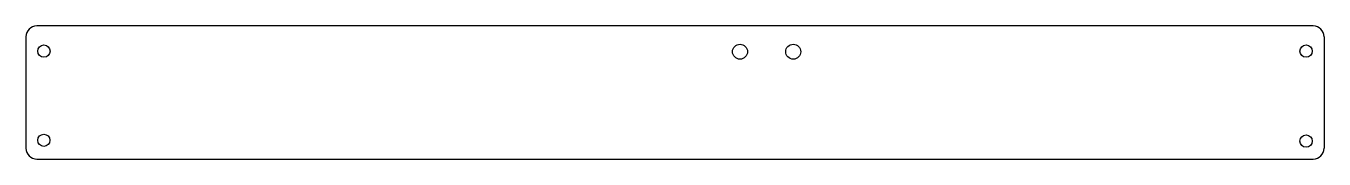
# Model space of a CAD drawing. Header units: millimetres. Extents: x 79 to 365, y -135 to -106.
import ezdxf

# ---------------------------------------------------------------- set-up
doc = ezdxf.new("R2010")
doc.units = ezdxf.units.MM
doc.layers.get('0').update_dxf_attribs({"linetype": 'CONTINUOUS'})

msp = doc.modelspace()

# ---------------------------------------------------------------- linework, layer by layer
for p, q in [((82.55, -105.57), (81.76, -105.57)), ((362.74, -105.57), (82.55, -105.57)), ((79.38, -107.95), (79.38, -109.54)), ((365.12, -107.95), (365.12, -132.57)), ((79.38, -109.54), (79.38, -132.57)), ((81.76, -134.95), (362.74, -134.95)), ((81.76, -134.95), (81.76, -134.95)), ((362.74, -134.95), (362.74, -134.95))]:
    msp.add_line(p, q)
for centre, radius in [((83.34, -111.12), 1.35), ((236.56, -111.26), 1.65), ((248.27, -111.26), 1.65), ((361.16, -111.12), 1.35), ((83.31, -130.81), 1.35), ((361.16, -130.97), 1.35)]:
    msp.add_circle(centre, radius)
for centre, start, end in [((81.76, -107.95), 90, 180), ((362.74, -107.95), 0, 90), ((81.76, -132.57), 180.0002, 270.0002), ((362.74, -132.57), 270.0024, 360)]:
    msp.add_arc(centre, 2.38, start, end)

doc.saveas('drawing.dxf')
